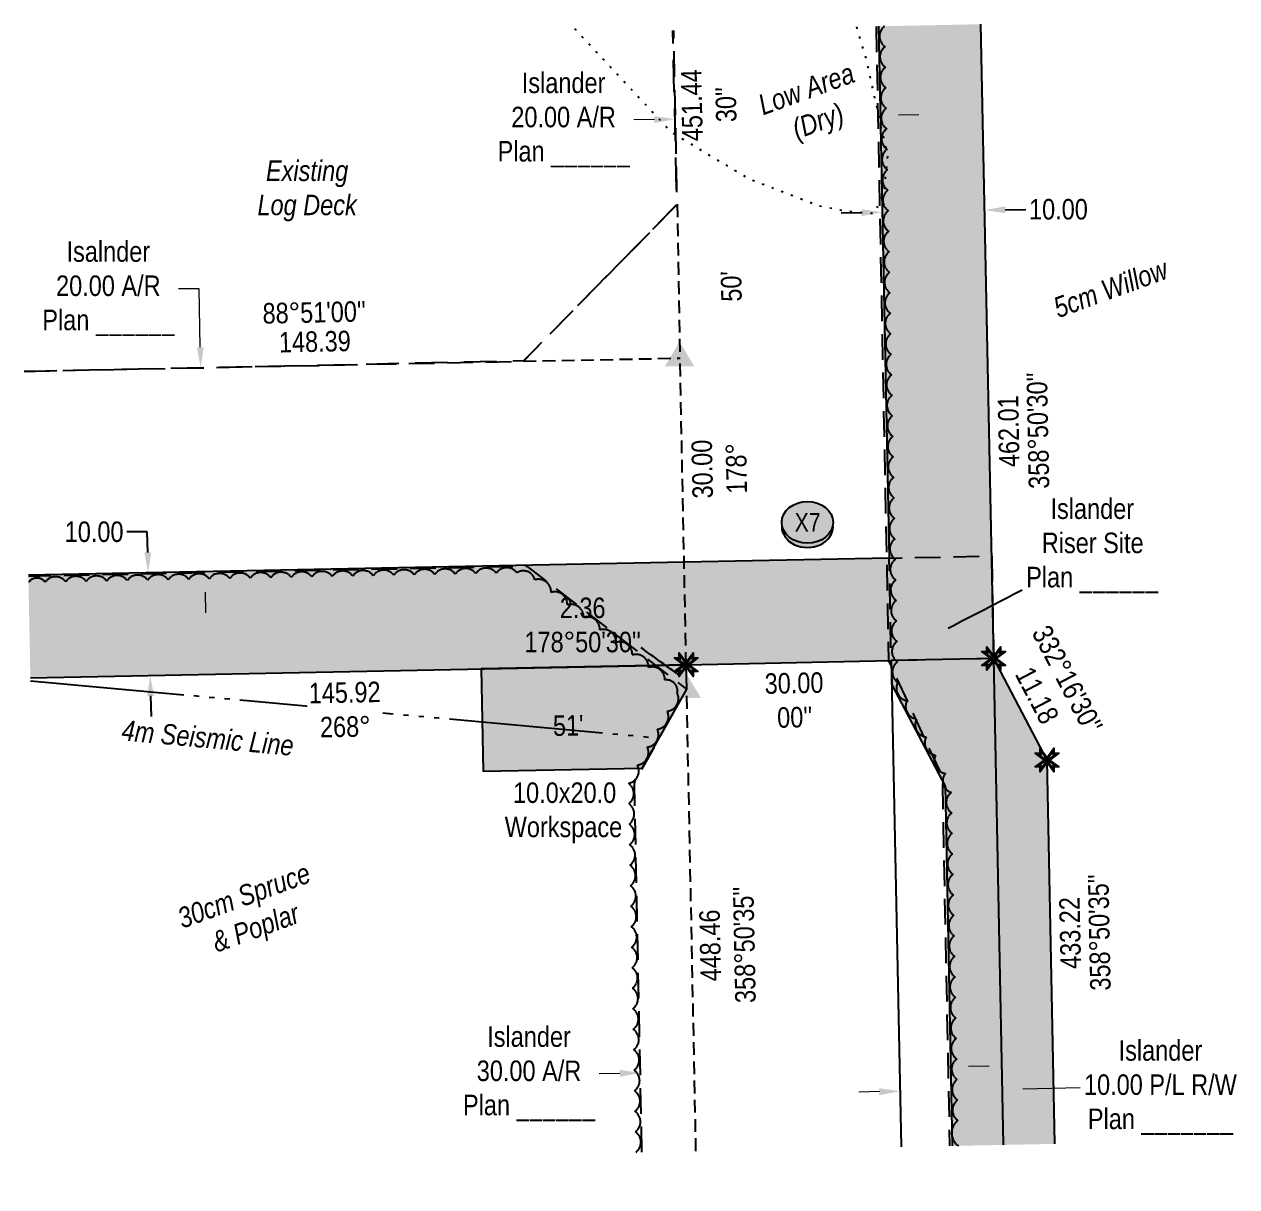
# Model space of a CAD drawing. Extents: x 560272 to 568164, y 6204780 to 6214217.
# Drawn here: x 560925 to 561516, y 6206881 to 6207447 of the extents above; entities that cross this region are included whole.
import ezdxf
from ezdxf.enums import TextEntityAlignment as Align

# ---------------------------------------------------------------- set-up
doc = ezdxf.new("R2010")
doc.units = 0
doc.header["$LTSCALE"] = 5
doc.header["$PDSIZE"] = 0.5
for name, pattern in [('0', [1, 1, 0]), ('foc-ACCESSROAD', [3.75, 2.5, -1.25]), ('foc-SEISMIC', [20.5, 15, -1, 0.5, -1, 0.5, -1, 0.5, -1]), ('foc-TOPO', [1, 0.2, -0.8]), ('foc-TRAV', [1.875, 1.25, -0.625]), ('HIDDEN2', [4.7625, 3.175, -1.5875])]:
    doc.linetypes.add(name, pattern=pattern)
doc.layers.get('Defpoints').update_dxf_attribs({"color": 9})
for name, color, linetype in [('AS-SEISMIC', 224, 'foc-SEISMIC'), ('C-AR', 13, 'foc-ACCESSROAD'), ('C-RW', 13, 'Continuous'), ('C-WS', 13, 'foc-ACCESSROAD'), ('L-BD', 7, 'Continuous'), ('L-BD1', 253, 'Continuous'), ('L-MON', 1, 'Continuous'), ('P-CROSSINGS', 250, 'Continuous'), ('P-PROPOSED', 10, 'Continuous'), ('P-PROPOSED-H', 21, 'Continuous'), ('P-TEMP-H', 41, 'Continuous'), ('P-TEMP_WORKSPACE', 46, 'Continuous'), ('P-TRAV', 4, 'foc-TRAV'), ('P-TXT', 4, 'Continuous'), ('T-BUSH', 110, '0'), ('T-BUSH-T', 110, 'Continuous'), ('T-EXISTING RTF', 220, 'HIDDEN2'), ('T-EXISTING TFA', 220, 'HIDDEN2'), ('T-LOW-AREA', 48, 'foc-TOPO')]:
    doc.layers.add(name, color=color, linetype=linetype)
for name, color, linetype, lineweight in [('C-AR-T', 13, 'Continuous', 9), ('C-RW-T', 13, 'Continuous', 9), ('C-WS-T', 13, 'Continuous', 9), ('P-TEMP-T', 46, 'Continuous', 18), ('T-TEXT', 48, 'Continuous', 18)]:
    doc.layers.add(name, color=color, linetype=linetype, lineweight=lineweight)
doc.styles.add('80CG', font='ARIALN.TTF', dxfattribs={"height": 10})
doc.styles.add('80L', font='ARIALN.TTF', dxfattribs={"height": 10})
doc.styles.add('80LS', font='ARIALNI.TTF', dxfattribs={"height": 10})
doc.styles.add('Crossing', font='ARIALN.TTF', dxfattribs={"height": 10})
doc.dimstyles.new('Compass 5 000', dxfattribs={"dimscale": 5, "dimtxt": 9, "dimasz": 2, "dimexe": 0.2, "dimexo": 0.0625, "dimgap": 0.5, "dimtad": 0, "dimtih": 1, "dimtoh": 1, "dimzin": 0, "dimdsep": 46, "dimtxsty": '80CG', "dimcen": 0.1, "dimse1": 1, "dimse2": 1, "dimclrd": 256, "dimclrt": 256, "dimaunit": 1, "dimadec": 4, "dimazin": 0, "dimtfac": 0.06, "dimtofl": 0, "dimtmove": 0, "dimatfit": 1, "dimfxl": 0.2, "dimtolj": 1, "dimtzin": 0, "dimlwd": -1, "dimarcsym": 0})

# ---------------------------------------------------------------- blocks, each defined once
blk = doc.blocks.new('TEMP')
h = blk.add_hatch(color=255)
h.dxf.hatch_style = 1
h.paths.add_polyline_path([(0, 0.25), (-0.67, 1.15), (-0.67, 0.67), (-1.15, 0.67), (-0.25, 0), (-1.15, -0.67), (-0.67, -0.67), (-0.67, -1.15), (0, -0.25), (0.67, -1.15), (0.67, -0.67), (1.15, -0.67), (0.25, 0), (1.15, 0.67), (0.67, 0.67), (0.67, 1.15)])
h.paths.add_polyline_path([(0.57, 0.85), (0.57, 0.57), (0.85, 0.57), (0.08, 0), (0.85, -0.57), (0.57, -0.57), (0.57, -0.85), (0, -0.08), (-0.57, -0.85), (-0.57, -0.57), (-0.85, -0.57), (-0.08, 0), (-0.85, 0.57), (-0.57, 0.57), (-0.57, 0.85), (0, 0.08)], flags=16)
h = blk.add_hatch(color=1)
h.dxf.hatch_style = 1
h.paths.add_polyline_path([(0, 0.08), (-0.57, 0.85), (-0.57, 0.57), (-0.85, 0.57), (-0.08, 0), (-0.85, -0.57), (-0.57, -0.57), (-0.57, -0.85), (0, -0.08), (0.57, -0.85), (0.57, -0.57), (0.85, -0.57), (0.08, 0), (0.85, 0.57), (0.57, 0.57), (0.57, 0.85)])
at = {"color": 1}
for p, q in [((-0.08, 0), (0.08, 0)), ((0, 0.08), (0, -0.08))]:
    blk.add_line(p, q, dxfattribs=at)
at = {"color": 255, "flags": 128}
blk.add_lwpolyline([(-0.25, 0), (-1.15, 0.67), (-0.67, 0.67), (-0.67, 1.15), (0, 0.25), (0.67, 1.15), (0.67, 0.67), (1.15, 0.67), (0.25, 0), (1.15, -0.67), (0.67, -0.67), (0.67, -1.15), (0, -0.25), (-0.67, -1.15), (-0.67, -0.67), (-1.15, -0.67)], close=True, dxfattribs=at)
at = {"color": 1, "flags": 128}
blk.add_lwpolyline([(-0.08, 0), (-0.85, 0.57), (-0.57, 0.57), (-0.57, 0.85), (0, 0.08), (0.57, 0.85), (0.57, 0.57), (0.85, 0.57), (0.08, 0), (0.85, -0.57), (0.57, -0.57), (0.57, -0.85), (0, -0.08), (-0.57, -0.85), (-0.57, -0.57), (-0.85, -0.57)], close=True, dxfattribs=at)
blk = doc.blocks.new('STRIA')
blk.add_hatch(color=255).paths.add_polyline_path([(-0.04, 1.52), (-1.47, -0.87), (1.39, -0.87)])
blk = doc.blocks.new('STRIAA')
blk.add_blockref('STRIA', (0, 0))
blk = doc.blocks.new('STRIB')
at = {"color": 1}
blk.add_solid([(-1.12, -0.67), (-0.04, 1.13), (1.04, -0.67)], dxfattribs=at)
blk = doc.blocks.new('STRIBB')
blk.add_blockref('STRIB', (0, 0))
blk = doc.blocks.new('STRICC')
for name in ['STRIAA', 'STRIBB']:
    blk.add_blockref(name, (0, 0))
blk = doc.blocks.new('fdspike')
blk.add_blockref('STRICC', (0, 0))
blk = doc.blocks.new('*D443')
at = {"layer": 'C-AR-T', "transparency": 16777216}
for p, q in [((561010.29, 6207318.44), (561000.29, 6207318.44)), ((561010.86, 6207289.91), (561010.29, 6207318.44)), ((561013.25, 6207170.49), (561013.46, 6207160.49))]:
    blk.add_line(p, q, dxfattribs=at)
for points in [[(561012.53, 6207289.95), (561009.2, 6207289.88), (561011.06, 6207279.91)], [(561014.92, 6207170.52), (561011.59, 6207170.46), (561013.05, 6207180.49)]]:
    blk.add_solid(points, dxfattribs=at)
at = {"layer": 'Defpoints', "color": 0, "transparency": 16777216}
for p in [(560978.64, 6207279.27), (560980.63, 6207179.84), (561013.05, 6207180.49)]:
    blk.add_point(p, dxfattribs=at)
at = {"layer": 'C-AR-T', "transparency": 16777216, "insert": (560966.03, 6207318.44), "char_height": 10, "attachment_point": 5, "style": '80CG'}
blk.add_mtext('\\A1;Isalnder\\P20.00 A/R\\PPlan ______', dxfattribs=at)
blk = doc.blocks.new('*D444')
at = {"layer": 'C-AR-T', "transparency": 16777216}
for p, q in [((561215.32, 6206936.06), (561205.32, 6206935.86)), ((561385.29, 6206939.49), (561395.28, 6206939.7))]:
    blk.add_line(p, q, dxfattribs=at)
for points in [[(561215.29, 6206937.73), (561215.35, 6206934.4), (561225.32, 6206936.26)], [(561385.25, 6206941.16), (561385.32, 6206937.83), (561375.29, 6206939.29)]]:
    blk.add_solid(points, dxfattribs=at)
at = {"layer": 'Defpoints', "color": 0, "transparency": 16777216}
for p in [(561225.32, 6206936.26), (561375.32, 6206937.64), (561225.35, 6206934.61)]:
    blk.add_point(p, dxfattribs=at)
at = {"layer": 'C-AR-T', "transparency": 16777216, "insert": (561171.06, 6206935.86), "char_height": 10, "attachment_point": 5, "style": '80CG'}
blk.add_mtext('\\A1;Islander\\P30.00 A/R\\PPlan ______', dxfattribs=at)
blk = doc.blocks.new('*D445')
at = {"layer": 'Defpoints', "color": 0, "transparency": 16777216}
for p in [(561343.08, 6207361.42), (561393.04, 6207362.43), (561393.16, 6207356.69)]:
    blk.add_point(p, dxfattribs=at)
at = {"layer": 'P-TXT', "transparency": 16777216}
for p, q in [((561333.2, 6207355.48), (561323.2, 6207355.28)), ((561403.16, 6207356.89), (561413.15, 6207357.09))]:
    blk.add_line(p, q, dxfattribs=at)
for points in [[(561333.16, 6207357.15), (561333.23, 6207353.81), (561343.19, 6207355.68)], [(561403.12, 6207358.56), (561403.19, 6207355.23), (561393.16, 6207356.69)]]:
    blk.add_solid(points, dxfattribs=at)
at = {"layer": 'P-TXT', "transparency": 16777216, "insert": (561429.09, 6207357.09), "char_height": 10, "attachment_point": 5, "style": '80CG'}
blk.add_mtext('\\A1;10.00', dxfattribs=at)
blk = doc.blocks.new('*D446')
at = {"layer": 'Defpoints', "color": 0, "transparency": 16777216}
for p in [(560972.47, 6207179.68), (560973.47, 6207129.71), (560986.44, 6207129.97)]:
    blk.add_point(p, dxfattribs=at)
at = {"layer": 'P-TXT', "transparency": 16777216}
for p, q in [((560985.04, 6207199.93), (560975.04, 6207199.93)), ((560985.24, 6207189.93), (560985.04, 6207199.93)), ((560986.64, 6207119.97), (560986.84, 6207109.97))]:
    blk.add_line(p, q, dxfattribs=at)
for points in [[(560986.9, 6207189.97), (560983.57, 6207189.9), (560985.44, 6207179.94)], [(560988.3, 6207120.01), (560984.97, 6207119.94), (560986.44, 6207129.97)]]:
    blk.add_solid(points, dxfattribs=at)
at = {"layer": 'P-TXT', "transparency": 16777216, "insert": (560959.1, 6207199.93), "char_height": 10, "attachment_point": 5, "style": '80CG'}
blk.add_mtext('\\A1;10.00', dxfattribs=at)
blk = doc.blocks.new('*D447')
at = {"layer": 'C-AR-T', "transparency": 16777216}
for p, q in [((561351.07, 6207403.18), (561361.07, 6207403.38)), ((561232.16, 6207400.85), (561222.17, 6207400.65))]:
    blk.add_line(p, q, dxfattribs=at)
for points in [[(561351.04, 6207404.85), (561351.1, 6207401.52), (561341.07, 6207402.99)], [(561232.13, 6207402.52), (561232.2, 6207399.18), (561242.16, 6207401.05)]]:
    blk.add_solid(points, dxfattribs=at)
at = {"layer": 'Defpoints', "color": 0, "transparency": 16777216}
for p in [(561341.07, 6207402.99), (561242.19, 6207399.77), (561341.1, 6207401.71)]:
    blk.add_point(p, dxfattribs=at)
at = {"layer": 'C-AR-T', "transparency": 16777216, "insert": (561187.91, 6207400.65), "char_height": 10, "attachment_point": 5, "style": '80CG'}
blk.add_mtext('\\A1;Islander\\P20.00 A/R\\PPlan ______', dxfattribs=at)
blk = doc.blocks.new('*D448')
at = {"layer": 'C-RW-T', "transparency": 16777216}
for p, q in [((561341.84, 6206927.13), (561331.85, 6206926.93)), ((561411.81, 6206928.54), (561439.7, 6206929.11))]:
    blk.add_line(p, q, dxfattribs=at)
for points in [[(561411.77, 6206930.21), (561411.84, 6206926.88), (561401.81, 6206928.34)], [(561341.81, 6206928.8), (561341.88, 6206925.46), (561351.84, 6206927.33)]]:
    blk.add_solid(points, dxfattribs=at)
at = {"layer": 'Defpoints', "color": 0, "transparency": 16777216}
for p in [(561351.88, 6206925.34), (561401.81, 6206928.34), (561401.85, 6206926.35)]:
    blk.add_point(p, dxfattribs=at)
at = {"layer": 'C-RW-T', "transparency": 16777216, "insert": (561478.79, 6206929.11), "char_height": 10, "attachment_point": 5, "style": '80CG'}
blk.add_mtext('\\A1;Islander\\P10.00 P/L R/W\\PPlan _______', dxfattribs=at)
blk = doc.blocks.new('xing2')
h = blk.add_hatch(color=50)
h.dxf.hatch_style = 1
edge = h.paths.add_edge_path()
edge.add_ellipse((0, 0), major_axis=(-12.5, 0), ratio=0.816297, start_angle=0, end_angle=360)
h = blk.add_hatch(color=250)
h.dxf.hatch_style = 1
edge = h.paths.add_edge_path()
edge.add_ellipse((0, -2.05), major_axis=(-12.5, 0), ratio=0.816297, start_angle=0, end_angle=180)
edge.add_line((12.5, -2.05), (12.5, 0))
edge.add_ellipse((0, 0), major_axis=(-12.5, 0), ratio=0.816297, start_angle=0, end_angle=180, ccw=False)
edge.add_line((-12.5, 0), (-12.5, -2.05))
at = {"color": 250}
blk.add_ellipse((0, 0), major_axis=(-12.5, 0), ratio=0.816297, dxfattribs=at)
blk.add_ellipse((0, -2.05), major_axis=(-12.5, 0), ratio=0.816297, start_param=0, end_param=3.141593, dxfattribs=at)
at = {"color": 250, "style": 'Crossing'}
blk.add_attdef('CROSSING', text='', height=9, dxfattribs=at).set_placement((0.09, 0.02), align=Align.MIDDLE_CENTER)
at = {"color": 250, "style": 'Crossing', "flags": 1}
for tag, p in [('OWNER', (0.09, -12.49)), ('DESCRIPTION', (0.09, -25.77)), ('LOCATION', (0.09, -39.3)), ('DWG_REF', (0.09, -52.84))]:
    blk.add_attdef(tag, text='', height=9, dxfattribs=at).set_placement(p, align=Align.MIDDLE_CENTER)

msp = doc.modelspace()

# ---------------------------------------------------------------- hatches: boundary and pattern name
at = {"layer": 'P-PROPOSED-H'}
h = msp.add_hatch(color=256, dxfattribs=at)
h.dxf.hatch_style = 1
h.paths.add_polyline_path([(561391.331, 6207447.301), (561341.366, 6207446.293), (561346.595, 6207187.171), (560927.045, 6207178.766), (560928.046, 6207128.801), (561347.603, 6207137.206), (561347.841, 6207125.403), (561373.832, 6207075.945), (561377.364, 6206900.682), (561427.328, 6206901.689), (561423.559, 6207088.749), (561397.567, 6207138.207)])
at = {"layer": 'P-TEMP-H'}
h = msp.add_hatch(color=256, dxfattribs=at)
h.dxf.hatch_style = 1
h.paths.add_polyline_path([(561247.666, 6207135.204), (561147.732, 6207133.202), (561148.733, 6207083.235), (561226.241, 6207084.788), (561247.906, 6207123.309)])

# ---------------------------------------------------------------- linework, layer by layer
at = {"layer": 'AS-SEISMIC', "flags": 128}
msp.add_lwpolyline([(560928.074, 6207127.375), (561234.618, 6207099.481)], dxfattribs=at)
at = {"layer": 'C-AR', "flags": 128}
for points in [[(560925.053, 6207278.19), (561168.305, 6207283.073), (561243.29, 6207359.578), (561241.575, 6207444.279)], [(561340.224, 6207446.27), (561346.298, 6207136.628), (561346.533, 6207136.628), (561372.432, 6207080.714), (561376.069, 6206900.656)], [(561226.099, 6206897.633), (561222.463, 6207077.685), (561247.906, 6207123.309), (561170.324, 6207183.093), (560927.056, 6207178.21)]]:
    msp.add_lwpolyline(points, dxfattribs=at)
at = {"layer": 'C-RW', "flags": 128}
msp.add_lwpolyline([(561402.358, 6206901.186), (561397.57, 6207138.199), (561347.603, 6207137.206), (561352.391, 6206900.179)], dxfattribs=at)
at = {"layer": 'C-WS', "flags": 128}
msp.add_lwpolyline([(561397.567, 6207138.207), (561347.601, 6207137.199), (561346.592, 6207187.166), (561396.559, 6207188.174)], close=True, dxfattribs=at)
at = {"layer": 'L-MON', "color": 6, "flags": 128}
for points in [[(561396.567, 6207188.172), (561396.559, 6207188.172)], [(561247.906, 6207123.309), (561247.669, 6207135.101)]]:
    msp.add_lwpolyline(points, dxfattribs=at)
at = {"layer": 'P-PROPOSED', "flags": 128}
for points in [[(561427.328, 6206901.689), (561423.559, 6207088.749), (561397.567, 6207138.207), (561391.331, 6207447.301)], [(560928.046, 6207128.801), (561247.673, 6207135.204), (561347.603, 6207137.206), (561347.841, 6207125.403), (561373.832, 6207075.945), (561377.364, 6206900.682)]]:
    msp.add_lwpolyline(points, dxfattribs=at)
at = {"layer": 'P-TEMP_WORKSPACE', "flags": 128}
msp.add_lwpolyline([(561247.666, 6207135.204), (561147.732, 6207133.202), (561148.733, 6207083.235), (561226.241, 6207084.788), (561247.906, 6207123.309)], close=True, dxfattribs=at)
at = {"layer": 'P-TRAV', "flags": 128}
for points in [[(561243.29, 6207359.578), (561244.644, 6207284.995)], [(561168.305, 6207283.073), (561244.652, 6207284.606)], [(561247.669, 6207135.101), (561244.644, 6207284.995)]]:
    msp.add_lwpolyline(points, dxfattribs=at)
at = {"layer": 'P-TRAV', "color": 0, "flags": 128}
msp.add_lwpolyline([(561252.444, 6206898.164), (561247.906, 6207123.309)], dxfattribs=at)
at = {"layer": 'T-BUSH', "flags": 128}
for points in [[(561344.364, 6207446.354, 0.5205671), (561344.566, 6207436.36, 0.5205671), (561344.767, 6207426.367, 0.5205671), (561344.969, 6207416.373, 0.5205671), (561345.171, 6207406.38, 0.5205671), (561345.372, 6207396.387, 0.5205671), (561345.574, 6207386.393, 0.5205671), (561345.776, 6207376.4, 0.5205671), (561345.977, 6207366.407, 0.5205671), (561346.179, 6207356.413, 0.5205671), (561346.381, 6207346.42, 0.5205671), (561346.582, 6207336.426, 0.5205671), (561346.784, 6207326.433, 0.5205671), (561346.985, 6207316.44, 0.5205671), (561347.187, 6207306.446, 0.5205671), (561347.389, 6207296.453, 0.5205671), (561347.59, 6207286.46, 0.5205671), (561347.792, 6207276.466, 0.5205671), (561347.994, 6207266.473, 0.5205671), (561348.195, 6207256.479, 0.5205671), (561348.397, 6207246.486, 0.5205671), (561348.599, 6207236.493, 0.5205671), (561348.8, 6207226.499, 0.5205671), (561349.002, 6207216.506, 0.5205671), (561349.204, 6207206.512, 0.5205671), (561349.405, 6207196.519, 0.5205671), (561349.607, 6207186.526, 0.5205671), (561349.808, 6207176.532, 0.5205671), (561350.01, 6207166.539, 0.5205671), (561350.212, 6207156.546, 0.5205671), (561350.413, 6207146.552, 0.5205671), (561350.615, 6207136.559, 0.5205671), (561350.817, 6207126.565, 0.5205671), (561355.291, 6207117.672, 0.5205671), (561359.941, 6207108.824, 0.5205671), (561364.591, 6207099.976, 0.5205671), (561369.24, 6207091.128, 0.5205671), (561373.89, 6207082.28, 0.5205671), (561376.891, 6207072.982, 0.5205671), (561377.092, 6207062.988, 0.5205671), (561377.293, 6207052.995, 0.5205671), (561377.495, 6207043.002, 0.5205671), (561377.696, 6207033.008, 0.5205671), (561377.898, 6207023.015, 0.5205671), (561378.099, 6207013.022, 0.5205671), (561378.3, 6207003.028, 0.5205671), (561378.502, 6206993.035, 0.5205671), (561378.703, 6206983.041, 0.5205671), (561378.905, 6206973.048, 0.5205671), (561379.106, 6206963.055, 0.5205671), (561379.307, 6206953.061, 0.5205671), (561379.509, 6206943.068, 0.5205671), (561379.71, 6206933.075, 0.5205671), (561379.912, 6206923.081, 0.5205671), (561380.113, 6206913.088, 0.5205671), (561380.362, 6206900.742, 0.5205671)], [(561223.101, 6206897.573, 0.5205671), (561222.899, 6206907.566, 0.5205671), (561222.697, 6206917.56, 0.5205671), (561222.496, 6206927.553, 0.5205671), (561222.294, 6206937.546, 0.5205671), (561222.092, 6206947.54, 0.5205671), (561221.89, 6206957.533, 0.5205671), (561221.688, 6206967.526, 0.5205671), (561221.486, 6206977.52, 0.5205671), (561221.285, 6206987.513, 0.5205671), (561221.083, 6206997.507, 0.5205671), (561220.881, 6207007.5, 0.5205671), (561220.679, 6207017.493, 0.5205671), (561220.477, 6207027.487, 0.5205671), (561220.276, 6207037.48, 0.5205671), (561220.074, 6207047.473, 0.5205671), (561219.872, 6207057.467, 0.5205671), (561219.67, 6207067.46, 0.5205671), (561219.468, 6207077.453, 0.5205671), (561223.856, 6207086.341, 0.5205671), (561228.725, 6207095.07, 0.5205671), (561233.593, 6207103.8, 0.5205671), (561238.461, 6207112.53, 0.5205671), (561243.33, 6207121.259, 0.5205671), (561237.247, 6207127.738, 0.5205671), (561229.33, 6207133.839, 0.5205671), (561221.412, 6207139.94, 0.5205671), (561213.495, 6207146.041, 0.5205671), (561205.577, 6207152.142, 0.5205671), (561197.66, 6207158.243, 0.5205671), (561189.743, 6207164.344, 0.5205671), (561181.825, 6207170.445, 0.5205671), (561173.908, 6207176.546, 0.5205671), (561165.115, 6207179.989, 0.5205671), (561155.121, 6207179.789, 0.5205671), (561145.128, 6207179.588, 0.5205671), (561135.135, 6207179.388, 0.5205671), (561125.141, 6207179.187, 0.5205671), (561115.148, 6207178.986, 0.5205671), (561105.154, 6207178.786, 0.5205671), (561095.161, 6207178.585, 0.5205671), (561085.168, 6207178.384, 0.5205671), (561075.174, 6207178.184, 0.5205671), (561065.181, 6207177.983, 0.5205671), (561055.187, 6207177.783, 0.5205671), (561045.194, 6207177.582, 0.5205671), (561035.201, 6207177.381, 0.5205671), (561025.207, 6207177.181, 0.5205671), (561015.214, 6207176.98, 0.5205671), (561005.22, 6207176.78, 0.5205671), (560995.227, 6207176.579, 0.5205671), (560985.234, 6207176.378, 0.5205671), (560975.24, 6207176.178, 0.5205671), (560965.247, 6207175.977, 0.5205671), (560955.253, 6207175.776, 0.5205671), (560945.26, 6207175.576, 0.5205671), (560935.267, 6207175.375, 0.5205671), (560927.116, 6207175.212, 0.5205671)]]:
    msp.add_lwpolyline(points, format="xyb", dxfattribs=at)
at = {"layer": 'T-EXISTING RTF', "flags": 128}
msp.add_lwpolyline([(560925.054, 6207278.152), (561168.593, 6207283.367), (561243.052, 6207359.336), (561241.234, 6207444.273)], dxfattribs=at)
at = {"layer": 'T-LOW-AREA', "flags": 128}
msp.add_lwpolyline([(561193.293, 6207445.088), (561240.226, 6207394.878), (561278.083, 6207372.047), (561312.024, 6207359.001), (561325.078, 6207356.392), (561339.437, 6207355.087), (561344.006, 6207364.872), (561345.964, 6207383.136), (561340.09, 6207409.228), (561335.521, 6207430.102), (561330.597, 6207446.623)], dxfattribs=at)

# ---------------------------------------------------------------- block references
at = {"layer": 'L-MON', "xscale": 4.997705, "yscale": 4.997705}
for name, p, zscale in [('fdspike', (561244.644, 6207284.995), 24.988525), ('TEMP', (561247.666, 6207135.204), 4.997705), ('fdspike', (561247.906, 6207123.309), 4.997705), ('TEMP', (561423.559, 6207088.749), 4.997705)]:
    msp.add_blockref(name, p, dxfattribs=dict(at, zscale=zscale))
at = {"layer": 'P-CROSSINGS', "xscale": 0.999541, "yscale": 0.999541, "zscale": 0.999541}
msp.add_blockref('xing2', (561306.741, 6207204.562), dxfattribs=at).add_auto_attribs({'CROSSING': 'X7'})

# ---------------------------------------------------------------- texts
at = {"layer": 'AS-SEISMIC', "insert": (560971.216, 6207108.506), "char_height": 9.99551, "attachment_point": 1, "rotation": 354.800754, "style": '80L'}
msp.add_mtext_dynamic_manual_height_columns('\\pi1.9113;{\\fArial Narrow|b0|i1|c0|p34;4m Seismic Line}', width=87.01858, gutter_width=49.977, heights=[0], dxfattribs=at)
at = {"layer": 'C-WS-T', "insert": (561412.859, 6207216.222), "char_height": 9.99541, "attachment_point": 1, "style": '80L'}
msp.add_mtext_dynamic_manual_height_columns('\\pi12.348;Islander\\P\\pi8.1238;Riser Site\\P\\pi0.50455;Plan ______', width=64.49973, gutter_width=50, heights=[0], dxfattribs=at)
at = {"layer": 'L-BD', "style": '80L'}
for s, height, rotation, p in [("358°50'30''", 9.99541, 91.1559, (561419.07, 6207249.281)), ('462.01', 9.9954, 91.1559, (561404.83, 6207248.994)), ("358°50'35''", 9.99541, 91.1545, (561448.996, 6207004.726)), ('433.22', 9.9954, 91.1545, (561434.755, 6207004.439))]:
    msp.add_text(s, height=height, rotation=rotation, dxfattribs=at).set_placement(p, align=Align.MIDDLE)
at = {"layer": 'L-BD', "insert": (561197.218, 6207167.912), "char_height": 9.99541, "width": 25.3698, "attachment_point": 2, "style": '80L', "bg_fill": 1, "box_fill_scale": 1.1, "bg_fill_color": 21, "bg_fill_transparency": 0}
msp.add_mtext("2.36 178°50'30''", dxfattribs=at)
at = {"layer": 'L-BD1', "style": '80L'}
for s, p in [("88°51'00''", (561066.374, 6207306.908)), ('148.39', (561066.668, 6207292.668))]:
    msp.add_text(s, height=9.9954, rotation=1.1801, dxfattribs=at).set_placement(p, align=Align.MIDDLE)
at = {"layer": 'L-BD1', "insert": (561190.093, 6207110.59), "char_height": 9.9954, "width": 14.4658, "attachment_point": 2, "rotation": 1.1476, "style": '80L', "bg_fill": 1, "box_fill_scale": 1.1, "bg_fill_color": 41, "bg_fill_transparency": 0}
msp.add_mtext("51'", dxfattribs=at)
at = {"layer": 'P-TEMP-T', "insert": (561159.067, 6207077.826), "char_height": 9.99541, "attachment_point": 1, "style": '80L'}
msp.add_mtext_dynamic_manual_height_columns('\\pi4.1948;10.0x20.0\\P\\pi0.14144;Workspace', width=56.90082, gutter_width=50, heights=[0], dxfattribs=at)
at = {"layer": 'T-BUSH-T', "attachment_point": 2, "rotation": 20, "style": '80LS'}
for s, insert, char_height, width in [('5cm Willow', (561452.779, 6207323.307), 9.9954, 58.61333), ('30cm Spruce\\P& Poplar', (561030.411, 6207027.424), 9.99541, 67.2792)]:
    msp.add_mtext(s, dxfattribs=dict(at, insert=insert, char_height=char_height, width=width))
at = {"layer": 'T-TEXT', "insert": (561304.456, 6207420.536), "char_height": 10, "width": 48.2719, "attachment_point": 2, "rotation": 20, "style": '80LS'}
msp.add_mtext('Low Area\\P(Dry)', dxfattribs=at)

# ---------------------------------------------------------------- dimensions: what is measured, and where the dimension line sits
at = {"layer": 'C-AR-T'}
dim = msp.add_linear_dim(base=(561013.055, 6207180.489), p1=(560978.636, 6207279.265), p2=(560980.628, 6207179.839), angle=271.147647, text='Isalnder\\P20.00 A/R\\PPlan ______', dimstyle='Compass 5 000', dxfattribs=at)
dim.commit()
dim.dimension.update_dxf_attribs({"geometry": '*D443', "text_midpoint": (560966.031, 6207318.436), "dimtype": 161})
at = {"layer": 'C-RW-T'}
dim = msp.add_linear_dim(base=(561401.81, 6206928.341), p1=(561351.883, 6206925.341), p2=(561401.85, 6206926.351), angle=1.157391, text='Islander\\P10.00 P/L R/W\\PPlan _______', dimstyle='Compass 5 000', dxfattribs=at)
dim.commit()
dim.dimension.update_dxf_attribs({"geometry": '*D448', "text_midpoint": (561478.786, 6206929.106), "dimtype": 161})
at = {"layer": 'P-TXT'}
for base, p1, p2, angle, picture, middle in [((561393.159, 6207356.69), (561343.079, 6207361.425), (561393.043, 6207362.433), 1.155947, '*D445', (561429.093, 6207357.094)), ((560986.437, 6207129.971), (560972.472, 6207179.676), (560973.473, 6207129.711), 271.147647, '*D446', (560959.098, 6207199.932))]:
    dim = msp.add_linear_dim(base=base, p1=p1, p2=p2, angle=angle, text='10.00', dimstyle='Compass 5 000', dxfattribs=at)
    dim.commit()
    dim.dimension.update_dxf_attribs({"geometry": picture, "text_midpoint": middle, "dimtype": 161})

# ---------------------------------------------------------------- leaders
at = {"layer": 'L-BD', "path_type": 1}
msp.add_leader([(561244.608, 6207129.835), (561225.769, 6207143.384)], dimstyle='Compass 5 000', override={"dimgap": 0.5, "dimtad": 0}, dxfattribs=at)

# ---------------------------------------------------------------- next in the draw order: texts
at = {"layer": 'L-BD', "char_height": 9.99541, "attachment_point": 2, "style": '80L', "bg_fill": 3, "box_fill_scale": 1.1, "bg_fill_color": 256, "bg_fill_transparency": 0}
for s, insert, width, rotation in [("332°16'30'' 11.18", (561437.886, 6207130.354), 41.50822, 297.7226), ("448.46 358°50'35''", (561254.34, 6206998.252), 25.3698, 91.1545)]:
    msp.add_mtext(s, dxfattribs=dict(at, insert=insert, width=width, rotation=rotation))
at = {"layer": 'L-BD1', "attachment_point": 2, "rotation": 1.1476, "style": '80L', "bg_fill": 3, "box_fill_scale": 1.1, "bg_fill_color": 256, "bg_fill_transparency": 0}
for s, insert, char_height, width in [("30.00\\P00''", (561300.122, 6207131.248), 9.9954, 56.94051), ('145.92 268°', (561081.094, 6207126.651), 9.99541, 34.51798)]:
    msp.add_mtext(s, dxfattribs=dict(at, insert=insert, char_height=char_height, width=width))
at = {"layer": 'T-EXISTING TFA', "insert": (561062.917, 6207380.925), "char_height": 10, "width": 53.37422, "attachment_point": 2, "style": '80LS', "bg_fill": 3, "box_fill_scale": 1.15, "bg_fill_color": 256, "bg_fill_true_color": 256, "bg_fill_transparency": 0}
msp.add_mtext('Existing Log Deck', dxfattribs=at)

# ---------------------------------------------------------------- next in the draw order: linework, layer by layer
at = {"layer": 'P-PROPOSED', "flags": 128}
msp.add_lwpolyline([(561341.366, 6207446.293), (561346.595, 6207187.171), (561246.672, 6207185.169), (560927.045, 6207178.766)], dxfattribs=at)

# ---------------------------------------------------------------- next in the draw order: block references
at = {"layer": 'L-MON', "xscale": 4.997705, "yscale": 4.997705, "zscale": 4.997705}
msp.add_blockref('TEMP', (561397.567, 6207138.207), dxfattribs=at)

# ---------------------------------------------------------------- next in the draw order: dimensions: what is measured, and where the dimension line sits
at = {"layer": 'C-AR-T'}
dim = msp.add_linear_dim(base=(561225.319, 6206936.263), p1=(561375.322, 6206937.637), p2=(561225.352, 6206934.608), angle=181.156973, text='Islander\\P30.00 A/R\\PPlan ______', dimstyle='Compass 5 000', dxfattribs=at)
dim.commit()
dim.dimension.update_dxf_attribs({"geometry": '*D444', "text_midpoint": (561171.063, 6206935.859), "dimtype": 161})

# ---------------------------------------------------------------- next in the draw order: leaders
at = {"layer": 'C-WS-T', "path_type": 1}
msp.add_leader([(561375.296, 6207152.998), (561411.374, 6207171.674)], dimstyle='Compass 5 000', override={"dimgap": 0.5, "dimtad": 0}, dxfattribs=at)

# ---------------------------------------------------------------- next in the draw order: texts
at = {"layer": 'L-BD', "attachment_point": 2, "rotation": 91.1545, "style": '80L', "bg_fill": 3, "box_fill_scale": 1.1, "bg_fill_color": 256, "bg_fill_transparency": 0}
for s, insert, char_height, width in [("451.44 30''", (561245.398, 6207407.708), 9.99541, 25.3698), ("50'", (561264.626, 6207319.462), 9.9954, 14.4658), ('30.00 178%%D', (561250.465, 6207230.411), 9.99541, 25.3698)]:
    msp.add_mtext(s, dxfattribs=dict(at, insert=insert, char_height=char_height, width=width))

# ---------------------------------------------------------------- next in the draw order: dimensions: what is measured, and where the dimension line sits
at = {"layer": 'C-AR-T'}
dim = msp.add_linear_dim(base=(561341.073, 6207402.986), p1=(561242.187, 6207399.771), p2=(561341.098, 6207401.711), angle=1.123742, text='Islander\\P20.00 A/R\\PPlan ______', dimstyle='Compass 5 000', dxfattribs=at)
dim.commit()
dim.dimension.update_dxf_attribs({"geometry": '*D447', "text_midpoint": (561187.906, 6207400.653), "dimtype": 161})

doc.saveas('drawing.dxf')
